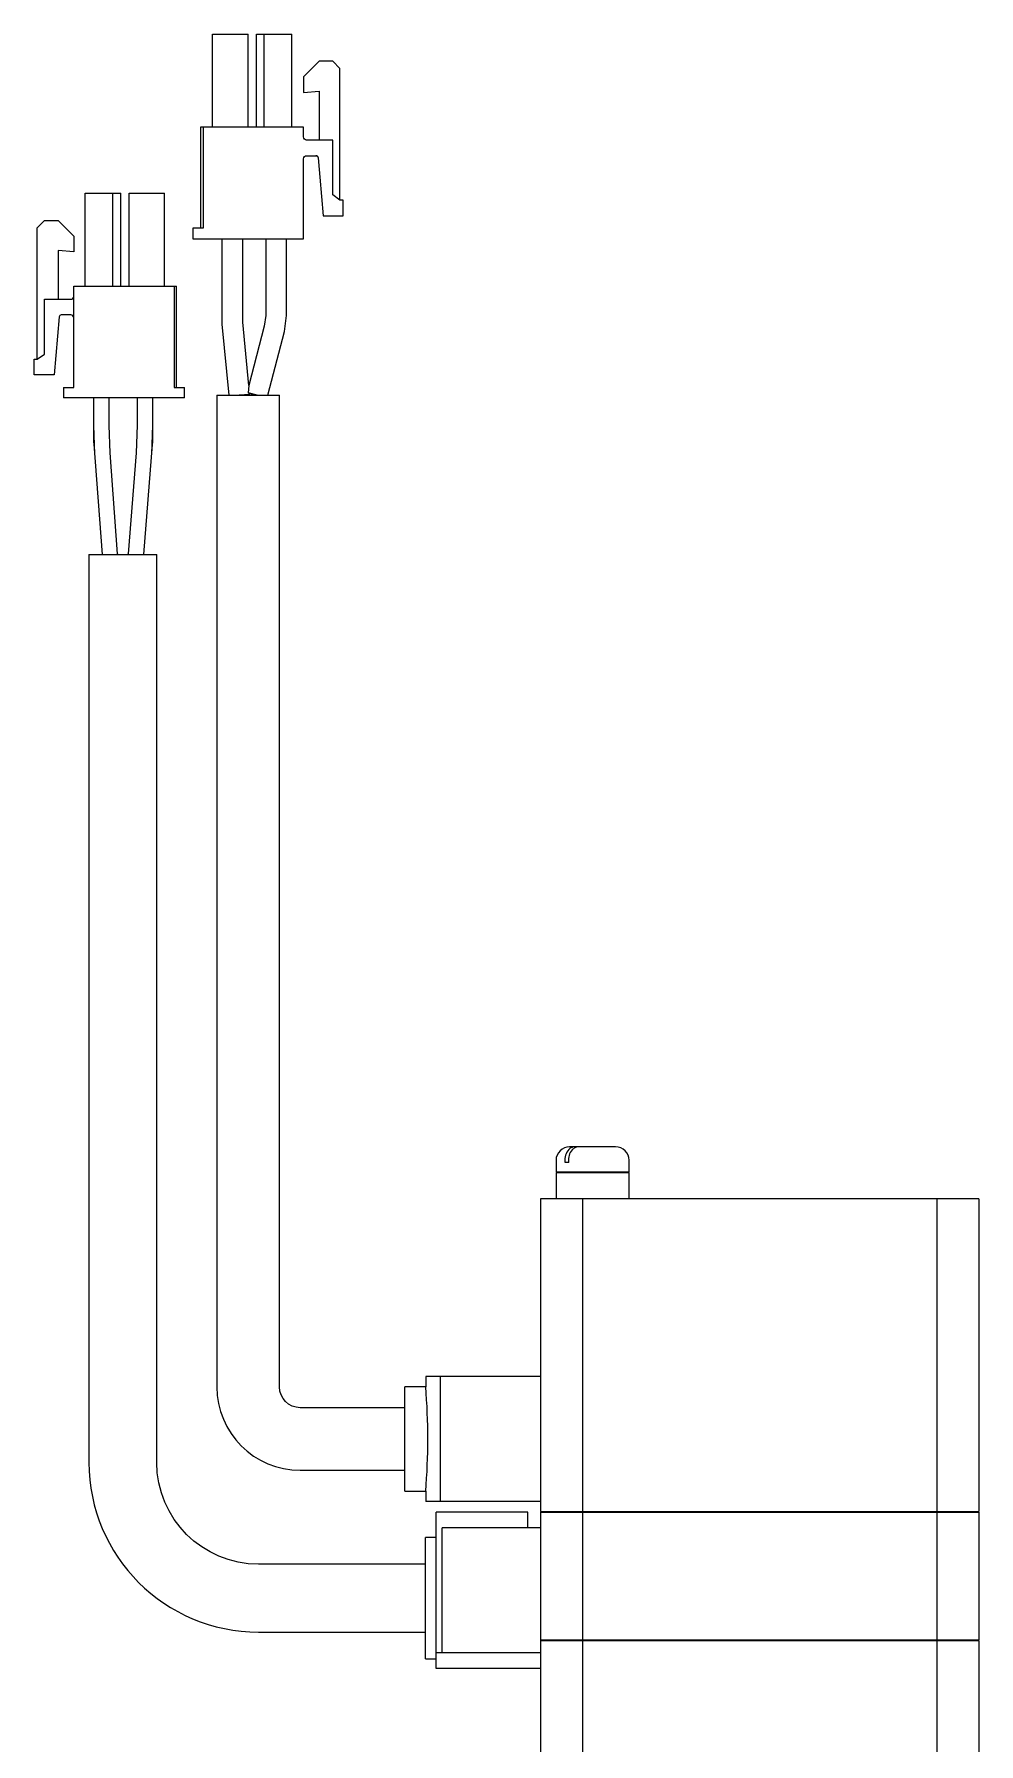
# Model space of a CAD drawing. Extents: x 0 to 1550, y -8 to 1198.
# Drawn here: x 635 to 725.5, y 608.3 to 772.1 of the extents above; entities that cross this region are included whole.
import ezdxf

# ---------------------------------------------------------------- set-up
doc = ezdxf.new("R2010")
doc.units = 0
doc.header["$LTSCALE"] = 0.5
doc.layers.add('MSM_CONTINUOUS', color=7, linetype='CONTINUOUS')

msp = doc.modelspace()

# ---------------------------------------------------------------- linework, layer by layer
at = {"layer": 'MSM_CONTINUOUS'}
for p, q in [((652.14, 763.25), (652.14, 772.15)), ((652.14, 772.15), (655.54, 772.15)), ((652.14, 763.25), (652.14, 772.15)), ((655.54, 763.25), (655.54, 772.15)), ((656.34, 763.25), (656.34, 772.15)), ((656.34, 772.15), (659.74, 772.15)), ((656.34, 763.25), (656.34, 772.15)), ((657.09, 763.25), (657.09, 772.15)), ((659.74, 763.25), (659.74, 772.15)), ((662.34, 769.55), (660.84, 768.05)), ((662.34, 769.55), (660.84, 768.05)), ((663.64, 769.55), (662.34, 769.55)), ((664.34, 768.85), (663.64, 769.55)), ((664.34, 756.25), (664.34, 768.85)), ((660.84, 768.05), (660.84, 766.55)), ((660.84, 768.05), (660.84, 766.55)), ((660.84, 766.55), (662.34, 766.68)), ((662.34, 766.68), (662.34, 762)), ((662.34, 766.68), (662.34, 762)), ((651.24, 763.25), (650.99, 763.25)), ((650.99, 763.25), (650.99, 753.55)), ((651.24, 763.25), (651.24, 753.55)), ((660.84, 763.25), (651.24, 763.25)), ((651.24, 763.25), (651.24, 753.55)), ((660.84, 762.3), (660.84, 763.25)), ((663.64, 762), (661.14, 762)), ((663.64, 756.75), (663.64, 762)), ((660.84, 752.55), (660.84, 760.2)), ((661.14, 760.5), (662.04, 760.5)), ((662.24, 760.31), (662.73, 754.75)), ((662.24, 760.31), (662.34, 759.16)), ((662.24, 760.31), (662.73, 754.75)), ((662.24, 760.31), (662.34, 759.16)), ((662.34, 759.16), (662.34, 759.16)), ((639.94, 748), (639.94, 756.9)), ((639.94, 756.9), (643.34, 756.9)), ((642.59, 748), (642.59, 756.9)), ((643.34, 748), (643.34, 756.9)), ((644.14, 756.9), (647.54, 756.9)), ((644.14, 748), (644.14, 756.9)), ((647.54, 748), (647.54, 756.9)), ((664.34, 756.25), (663.64, 756.75)), ((664.64, 756.25), (664.34, 756.25)), ((664.64, 754.75), (664.64, 756.25)), ((635.34, 753.6), (636.04, 754.3)), ((635.34, 741), (635.34, 753.6)), ((636.04, 754.3), (637.34, 754.3)), ((637.34, 754.3), (638.84, 752.8)), ((650.24, 753.55), (650.24, 752.55)), ((650.24, 753.55), (650.24, 752.55)), ((651.24, 753.55), (650.24, 753.55)), ((662.73, 754.75), (664.64, 754.75)), ((638.84, 752.8), (638.84, 751.3)), ((650.24, 752.55), (660.84, 752.55)), ((653.02, 752.55), (653.02, 744.64)), ((655.02, 744.64), (655.02, 752.55)), ((657.22, 752.55), (657.22, 745.19)), ((659.22, 745.19), (659.22, 752.55)), ((638.84, 751.3), (637.34, 751.43)), ((637.34, 751.43), (637.34, 746.75)), ((638.84, 738.3), (638.84, 748)), ((638.84, 748), (648.69, 748)), ((648.44, 748), (648.44, 738.3)), ((648.69, 738.3), (648.69, 748)), ((636.04, 741.5), (636.04, 746.75)), ((636.04, 746.75), (638.54, 746.75)), ((637.44, 745.06), (636.96, 739.5)), ((638.54, 745.25), (637.64, 745.25)), ((653.02, 744.64), (653.03, 744.35)), ((653.03, 744.35), (653.69, 737.55)), ((655.02, 744.55), (655.02, 744.64)), ((655.61, 738.49), (655.02, 744.55)), ((657.09, 744.18), (655.61, 738.49)), ((657.22, 745.19), (657.09, 744.18)), ((657.43, 737.55), (659.02, 743.67)), ((659.02, 743.67), (659.22, 745.19)), ((635.04, 739.5), (635.04, 741)), ((635.04, 741), (635.34, 741)), ((635.34, 741), (636.04, 741.5)), ((636.96, 739.5), (635.04, 739.5)), ((637.84, 738.3), (637.84, 737.3)), ((637.84, 738.3), (638.84, 738.3)), ((649.44, 737.3), (637.84, 737.3)), ((640.72, 737.3), (640.72, 733.67)), ((642.22, 734.66), (642.22, 737.3)), ((644.92, 737.3), (644.92, 734.67)), ((646.42, 733.69), (646.42, 737.3)), ((648.44, 738.3), (649.44, 738.3)), ((649.44, 737.3), (649.44, 738.3)), ((652.54, 737.55), (658.54, 737.55)), ((652.54, 737.55), (652.54, 642.55)), ((655.69, 737.64), (654.69, 737.55)), ((655.61, 738.49), (655.55, 737.77)), ((655.68, 737.73), (655.55, 737.77)), ((656.39, 737.55), (655.55, 737.77)), ((655.55, 737.77), (655.68, 737.73)), ((655.68, 737.73), (656.39, 737.55)), ((655.69, 737.64), (655.68, 737.73)), ((658.54, 642.55), (658.54, 737.55)), ((640.72, 734.66), (640.82, 731.92)), ((642.31, 732.04), (642.22, 734.66)), ((644.92, 734.67), (644.82, 732.03)), ((646.31, 731.91), (646.42, 734.67)), ((640.75, 732.87), (641.54, 722.3)), ((645.55, 722.3), (646.38, 732.84)), ((643.04, 722.35), (642.31, 732.04)), ((644.82, 732.03), (644.05, 722.36)), ((640.29, 722.3), (646.79, 722.3)), ((640.29, 722.3), (640.29, 635.3)), ((646.79, 635.3), (646.79, 722.3)), ((690.74, 665.55), (686.34, 665.55)), ((685.04, 664.25), (685.04, 663.1)), ((685.9, 664.05), (685.9, 664.25)), ((686.25, 664.05), (685.9, 664.05)), ((686.25, 664.05), (686.25, 664.25)), ((692.04, 663.1), (692.04, 664.25)), ((692.04, 663.1), (685.04, 663.1)), ((692.04, 663.05), (685.04, 663.05)), ((685.04, 663.05), (685.04, 660.55)), ((685.09, 663.1), (685.09, 663.05)), ((691.99, 663.05), (691.99, 663.1)), ((692.04, 660.55), (692.04, 663.05)), ((725.54, 660.55), (683.54, 660.55)), ((683.54, 660.55), (683.54, 630.6)), ((687.57, 660.55), (687.57, 630.6)), ((721.51, 660.55), (721.51, 630.6)), ((725.54, 660.55), (725.54, 630.6)), ((670.54, 632.55), (670.54, 642.55)), ((672.55, 642.55), (670.54, 642.55)), ((683.54, 643.55), (672.55, 643.55)), ((672.55, 643.55), (672.55, 642.55)), ((673.97, 631.55), (673.97, 643.55)), ((670.54, 640.55), (660.54, 640.55)), ((660.54, 634.55), (670.54, 634.55)), ((670.54, 632.55), (672.55, 632.55)), ((672.55, 632.55), (672.55, 631.55)), ((683.54, 631.55), (672.55, 631.55)), ((682.34, 630.55), (673.54, 630.55)), ((673.54, 615.55), (673.54, 630.55)), ((674.14, 617.05), (674.14, 629.05)), ((683.54, 629.05), (674.14, 629.05)), ((682.34, 629.05), (682.34, 630.55)), ((683.54, 630.6), (725.54, 630.6)), ((683.54, 630.55), (683.54, 594.3)), ((683.54, 630.55), (725.54, 630.55)), ((683.59, 630.6), (683.59, 630.55)), ((687.57, 630.55), (687.57, 618.3)), ((687.83, 630.6), (687.83, 630.55)), ((721.26, 630.6), (721.26, 630.55)), ((721.51, 630.55), (721.51, 618.3)), ((725.49, 630.6), (725.49, 630.55)), ((725.54, 630.55), (725.54, 618.3)), ((672.54, 616.48), (672.54, 628.12)), ((673.54, 628.12), (672.54, 628.12)), ((672.54, 625.55), (656.54, 625.55)), ((656.54, 619.05), (672.54, 619.05)), ((683.54, 618.3), (725.54, 618.3)), ((683.54, 618.25), (725.54, 618.25)), ((683.59, 618.3), (683.59, 618.25)), ((687.57, 618.25), (687.57, 594.3)), ((687.83, 618.3), (687.83, 618.25)), ((721.26, 618.3), (721.26, 618.25)), ((721.51, 618.25), (721.51, 594.3)), ((725.49, 618.3), (725.49, 618.25)), ((725.54, 618.25), (725.54, 594.3)), ((672.54, 616.48), (673.54, 616.48)), ((683.54, 617.05), (673.54, 617.05)), ((683.54, 615.55), (673.54, 615.55))]:
    msp.add_line(p, q, dxfattribs=at)
for points in [[(643.04, 722.35, 0), (643.04, 722.35, 0), (643.04, 722.35, 0), (643.04, 722.35, 0), (643.04, 722.35, 0), (643.04, 722.35, 0), (643.04, 722.35, 0), (643.04, 722.35, 0), (643.04, 722.35, 0), (643.04, 722.35, 0), (643.04, 722.35, 0), (643.04, 722.35, 0), (643.04, 722.35, 0), (643.04, 722.35, 0), (643.04, 722.35, 0), (643.04, 722.35, 0), (643.04, 722.35, 0), (643.04, 722.34, 0), (643.04, 722.34, 0), (643.04, 722.34, 0), (643.04, 722.34, 0), (643.04, 722.34, 0), (643.04, 722.34, 0), (643.04, 722.34, 0), (643.04, 722.34, 0), (643.04, 722.34, 0), (643.04, 722.34, 0), (643.04, 722.34, 0), (643.04, 722.34, 0), (643.04, 722.34, 0), (643.04, 722.34, 0), (643.04, 722.34, 0), (643.04, 722.34, 0), (643.04, 722.34, 0), (643.04, 722.34, 0), (643.04, 722.34, 0), (643.04, 722.34, 0), (643.04, 722.34, 0), (643.04, 722.34, 0), (643.04, 722.34, 0), (643.04, 722.33, 0), (643.04, 722.33, 0), (643.04, 722.33, 0), (643.04, 722.33, 0), (643.04, 722.33, 0), (643.04, 722.33, 0), (643.04, 722.33, 0), (643.04, 722.33, 0), (643.04, 722.33, 0), (643.04, 722.33, 0), (643.04, 722.33, 0), (643.04, 722.33, 0), (643.04, 722.33, 0), (643.04, 722.33, 0), (643.04, 722.33, 0), (643.04, 722.33, 0), (643.04, 722.33, 0), (643.04, 722.33, 0), (643.04, 722.33, 0), (643.04, 722.33, 0), (643.04, 722.33, 0), (643.04, 722.33, 0), (643.04, 722.33, 0), (643.04, 722.32, 0), (643.03, 722.32, 0), (643.03, 722.32, 0), (643.03, 722.32, 0), (643.03, 722.32, 0), (643.03, 722.32, 0), (643.03, 722.32, 0), (643.03, 722.32, 0), (643.03, 722.32, 0), (643.03, 722.32, 0), (643.03, 722.32, 0), (643.03, 722.32, 0), (643.03, 722.32, 0), (643.03, 722.32, 0), (643.03, 722.32, 0), (643.03, 722.32, 0), (643.03, 722.32, 0), (643.03, 722.32, 0), (643.03, 722.32, 0), (643.03, 722.32, 0), (643.03, 722.32, 0), (643.03, 722.32, 0), (643.03, 722.32, 0), (643.03, 722.31, 0), (643.03, 722.31, 0), (643.03, 722.31, 0), (643.03, 722.31, 0), (643.03, 722.31, 0), (643.03, 722.31, 0), (643.03, 722.31, 0), (643.03, 722.31, 0), (643.03, 722.31, 0), (643.03, 722.31, 0), (643.03, 722.31, 0), (643.03, 722.31, 0), (643.03, 722.31, 0), (643.03, 722.31, 0), (643.03, 722.31, 0), (643.02, 722.31, 0), (643.02, 722.31, 0), (643.02, 722.31, 0), (643.02, 722.31, 0), (643.02, 722.31, 0), (643.02, 722.3, 0), (643.02, 722.3, 0), (643.02, 722.3, 0), (643.02, 722.3, 0), (643.02, 722.3, 0), (643.02, 722.3, 0), (643.02, 722.3, 0), (643.02, 722.3, 0), (643.02, 722.3, 0), (643.02, 722.3, 0), (643.02, 722.3, 0), (643.02, 722.3, 0), (643.02, 722.3, 0), (643.02, 722.3, 0), (643.02, 722.3, 0), (643.02, 722.3, 0), (643.02, 722.3, 0), (643.02, 722.3, 0), (643.02, 722.3, 0), (643.02, 722.3, 0), (643.02, 722.3, 0), (643.02, 722.3, 0), (643.01, 722.3, 0)], [(644.07, 722.3, 0), (644.07, 722.3, 0), (644.07, 722.3, 0), (644.07, 722.3, 0), (644.07, 722.3, 0), (644.07, 722.3, 0), (644.07, 722.3, 0), (644.07, 722.3, 0), (644.07, 722.3, 0), (644.07, 722.3, 0), (644.07, 722.3, 0), (644.07, 722.3, 0), (644.07, 722.3, 0), (644.07, 722.3, 0), (644.07, 722.3, 0), (644.07, 722.3, 0), (644.07, 722.3, 0), (644.07, 722.3, 0), (644.07, 722.3, 0), (644.07, 722.3, 0), (644.07, 722.3, 0), (644.07, 722.3, 0), (644.06, 722.31, 0), (644.06, 722.31, 0), (644.06, 722.31, 0), (644.06, 722.31, 0), (644.06, 722.31, 0), (644.06, 722.31, 0), (644.06, 722.31, 0), (644.06, 722.31, 0), (644.06, 722.31, 0), (644.06, 722.31, 0), (644.06, 722.31, 0), (644.06, 722.31, 0), (644.06, 722.31, 0), (644.06, 722.31, 0), (644.06, 722.31, 0), (644.06, 722.31, 0), (644.06, 722.31, 0), (644.06, 722.31, 0), (644.06, 722.31, 0), (644.06, 722.32, 0), (644.06, 722.32, 0), (644.06, 722.32, 0), (644.06, 722.32, 0), (644.06, 722.32, 0), (644.06, 722.32, 0), (644.06, 722.32, 0), (644.05, 722.32, 0), (644.05, 722.32, 0), (644.05, 722.32, 0), (644.05, 722.32, 0), (644.05, 722.32, 0), (644.05, 722.32, 0), (644.05, 722.32, 0), (644.05, 722.32, 0), (644.05, 722.32, 0), (644.05, 722.32, 0), (644.05, 722.32, 0), (644.05, 722.32, 0), (644.05, 722.32, 0), (644.05, 722.32, 0), (644.05, 722.33, 0), (644.05, 722.33, 0), (644.05, 722.33, 0), (644.05, 722.33, 0), (644.05, 722.33, 0), (644.05, 722.33, 0), (644.05, 722.33, 0), (644.05, 722.33, 0), (644.05, 722.33, 0), (644.05, 722.33, 0), (644.05, 722.33, 0), (644.05, 722.33, 0), (644.05, 722.33, 0), (644.05, 722.33, 0), (644.05, 722.33, 0), (644.05, 722.33, 0), (644.05, 722.33, 0), (644.05, 722.33, 0), (644.05, 722.33, 0), (644.05, 722.33, 0), (644.05, 722.33, 0), (644.05, 722.33, 0), (644.05, 722.34, 0), (644.05, 722.34, 0), (644.05, 722.34, 0), (644.05, 722.34, 0), (644.05, 722.34, 0), (644.05, 722.34, 0), (644.05, 722.34, 0), (644.05, 722.34, 0), (644.05, 722.34, 0), (644.05, 722.34, 0), (644.05, 722.34, 0), (644.05, 722.34, 0), (644.05, 722.34, 0), (644.05, 722.34, 0), (644.05, 722.34, 0), (644.05, 722.34, 0), (644.05, 722.34, 0), (644.05, 722.34, 0), (644.05, 722.34, 0), (644.05, 722.34, 0), (644.04, 722.34, 0), (644.04, 722.35, 0), (644.04, 722.35, 0), (644.04, 722.35, 0), (644.04, 722.35, 0), (644.04, 722.35, 0), (644.04, 722.35, 0), (644.04, 722.35, 0), (644.04, 722.35, 0), (644.04, 722.35, 0), (644.04, 722.35, 0), (644.04, 722.35, 0), (644.04, 722.35, 0), (644.04, 722.35, 0), (644.04, 722.35, 0), (644.04, 722.35, 0), (644.04, 722.35, 0), (644.04, 722.35, 0), (644.04, 722.35, 0), (644.04, 722.35, 0), (644.04, 722.35, 0), (644.04, 722.35, 0), (644.04, 722.35, 0), (644.04, 722.36, 0), (644.04, 722.36, 0)]]:
    msp.add_polyline3d(points, dxfattribs=at)
at = {"layer": 'MSM_CONTINUOUS', "extrusion": (0, 0, -1)}
for centre, radius, start, end in [((-661.14, 762.3), 0.3, 270, 0), ((-661.14, 760.2), 0.3, 0, 90), ((-662.04, 760.3), 0.2, 90, 175), ((-662.04, 760.3), 0.2, 90, 175), ((-660.54, 642.55), 2, 270, 0), ((-656.54, 635.3), 9.75, 270, 0)]:
    msp.add_arc(centre, radius, start, end, dxfattribs=at)
at = {"layer": 'MSM_CONTINUOUS'}
for centre, radius, start, end in [((662.04, 760.3), 0.2, 5, 90), ((662.04, 760.3), 0.2, 5, 90), ((638.54, 747.05), 0.3, 270, 0), ((637.64, 745.05), 0.2, 90, 175), ((638.54, 744.95), 0.3, 0, 90), ((651.47, 733.67), 10.75, 180, 184.2892), ((635.67, 733.69), 10.75, 355.452, 0), ((686.34, 664.25), 1.3, 90, 180), ((687.3, 664.33), 1.41, 131.3743, 182.8178), ((687.63, 664.34), 1.39, 132.8199, 183.04), ((686.84, 664.79), 0.751, 91.7681, 128.8955), ((687.2, 664.79), 0.754, 95.8166, 131.8939), ((690.74, 664.25), 1.3, 0, 90), ((660.54, 642.55), 8, 180, 270), ((612.76, 637.55), 60, 355.2198, 4.7802), ((656.54, 635.3), 16.25, 180, 270)]:
    msp.add_arc(centre, radius, start, end, dxfattribs=at)

doc.saveas('drawing.dxf')
